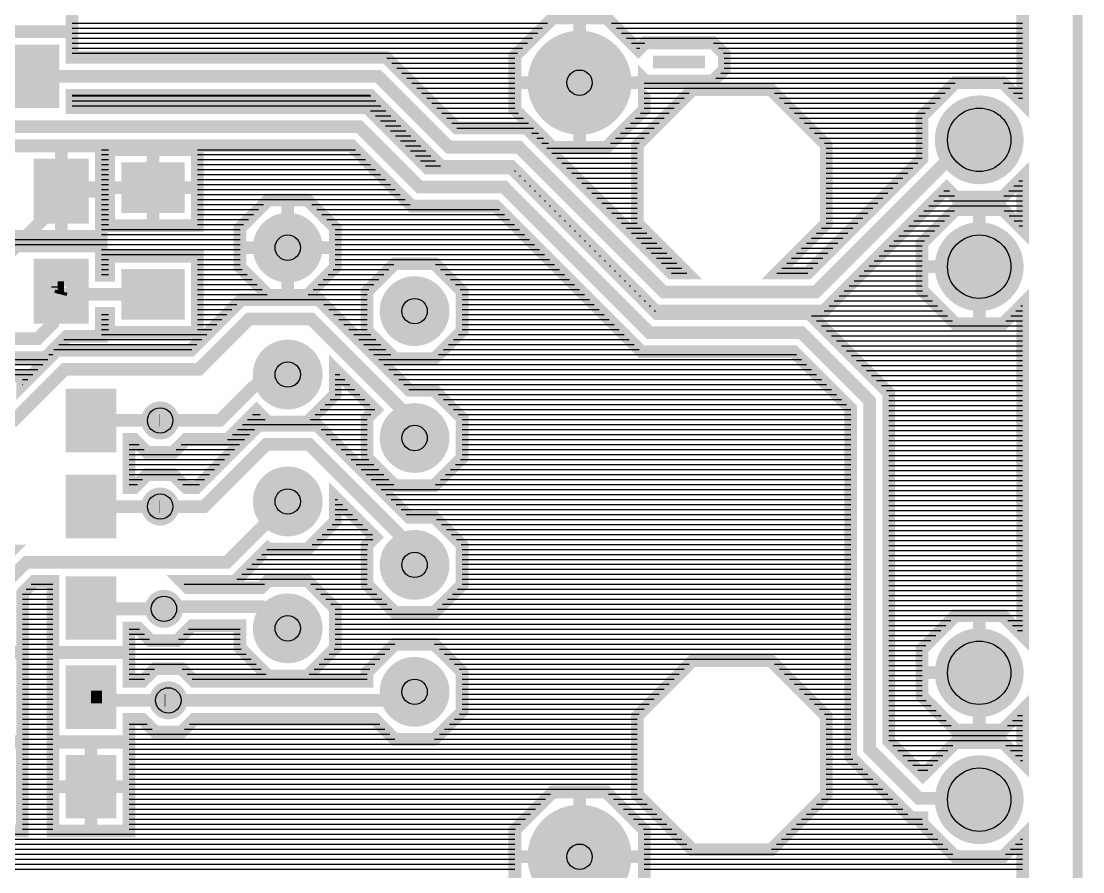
# Model space of a CAD drawing. Header units: inches. Extents: x -1.97 to 1.97, y -1.92 to 2.03.
# Drawn here: x 1.137 to 1.973, y -0.985 to -0.315 of the extents above; entities that cross this region are included whole.
import ezdxf

# ---------------------------------------------------------------- set-up
doc = ezdxf.new("R2010")
doc.units = ezdxf.units.IN
doc.layers.get('0').update_dxf_attribs({"linetype": 'CONTINUOUS'})

# ---------------------------------------------------------------- blocks, each defined once
blk = doc.blocks.new('EPAD')
at = {"const_width": 0.5}
blk.add_lwpolyline([(-0.25, 0, 1), (0.25, 0, 1)], format="xyb", close=True, dxfattribs=at)
blk = doc.blocks.new('RPAD')
blk.add_trace([(-0.5, -0.5), (-0.5, 0.5), (0.5, -0.5), (0.5, 0.5)])

msp = doc.modelspace()

# ---------------------------------------------------------------- linework, layer by layer
for points, const_width in [([(-1.86934, -1.911927), (-1.967765, -1.813502), (-1.967765, 1.926656), (-1.86934, 2.025081), (1.870817, 2.025081), (1.969243, 1.926656), (1.969243, -1.813502), (1.870817, -1.911927), (-1.86934, -1.911927)], 0.008), ([(1.925872, -0.242485), (1.925872, -0.378677), (1.910277, -0.363081), (1.872998, -0.363081), (1.846638, -0.389442), (1.846638, -0.423049), (1.756618, -0.513069), (1.732008, -0.513069), (1.771137, -0.47394), (1.771137, -0.412222), (1.727496, -0.368581), (1.665779, -0.368581), (1.622138, -0.412222), (1.622138, -0.47394), (1.661267, -0.513069), (1.649207, -0.513069), (1.535033, -0.398896), (1.479915, -0.398896), (1.424006, -0.342987), (1.176637, -0.342987), (1.176637, -0.322987), (1.13285, -0.322987), (1.13285, -0.322986), (1.176637, -0.322986), (1.176637, -0.252987)], 0.01), ([(1.146637, -0.287986), (1.101352, -0.333272), (1.101352, -0.386325), (1.11278, -0.397754), (1.403066, -0.397754), (1.450704, -0.445391), (1.51699, -0.445391), (1.631637, -0.560039), (1.751637, -0.560039), (1.805352, -0.613753), (1.805352, -0.888295), (1.844209, -0.927152), (1.890709, -0.927152), (1.891637, -0.928081)], 0.01), ([(1.622888, -0.337208), (1.628424, -0.331672), (1.68185, -0.331672), (1.690637, -0.340458), (1.690637, -0.352884), (1.68185, -0.361671), (1.628424, -0.361671), (1.627637, -0.360883), (1.627637, -0.384206), (1.597762, -0.414081), (1.555513, -0.414081), (1.525638, -0.384206), (1.525638, -0.341956), (1.555513, -0.312081), (1.597762, -0.312081), (1.622888, -0.337208)], 0.01), ([(1.576637, -0.312081), (1.576637, -0.363081)], 0.01), ([(1.634637, -0.346671), (1.675637, -0.346671)], 0.01), ([(1.146637, -0.357986), (1.417793, -0.357986), (1.473702, -0.413895), (1.52882, -0.413895), (1.642994, -0.528069), (1.762831, -0.528069), (1.882819, -0.408081), (1.891637, -0.408081)], 0.01), ([(1.525638, -0.363081), (1.576637, -0.363081)], 0.01), ([(1.576637, -0.414081), (1.576637, -0.363081)], 0.01), ([(1.627637, -0.363081), (1.576637, -0.363081)], 0.01), ([(1.467489, -0.428895), (1.522607, -0.428895), (1.636781, -0.543068), (1.769044, -0.543068), (1.866015, -0.446098), (1.872998, -0.453081), (1.910277, -0.453081), (1.925872, -0.437485), (1.925872, -0.478677), (1.910277, -0.463081), (1.872998, -0.463081), (1.846638, -0.489442), (1.846638, -0.52672), (1.872998, -0.553081), (1.910277, -0.553081), (1.925872, -0.537485), (1.925872, -0.798677), (1.910277, -0.783081), (1.872998, -0.783081), (1.846638, -0.809442), (1.846638, -0.84672), (1.872998, -0.873081), (1.910277, -0.873081), (1.925872, -0.857485), (1.925872, -0.898677), (1.910277, -0.883081), (1.872998, -0.883081), (1.847174, -0.908906), (1.820351, -0.882082), (1.820351, -0.60754), (1.75785, -0.545039), (1.63785, -0.545039), (1.523203, -0.430392), (1.456917, -0.430392), (1.409279, -0.382754), (1.176637, -0.382754), (1.176637, -0.372986), (1.41158, -0.372986), (1.467489, -0.428895)], 0.01), ([(1.077449, -0.484209), (1.19981, -0.484209), (1.19981, -0.413028), (1.110095, -0.413028)], 0.01), ([(1.10982, -0.412753), (1.396853, -0.412753), (1.444491, -0.460391), (1.510777, -0.460391), (1.625424, -0.575039), (1.745424, -0.575039), (1.790352, -0.619966), (1.790352, -0.894508), (1.837996, -0.942152), (1.846638, -0.942152), (1.846638, -0.94672), (1.872998, -0.973081), (1.910277, -0.973081), (1.925872, -0.957485), (1.925872, -1.681814)], 0.01), ([(1.168157, -0.413028), (1.168157, -0.448619)], 0.01), ([(1.205433, -0.415841), (1.205433, -0.475841), (1.275432, -0.475841), (1.275432, -0.415841), (1.205433, -0.415841)], 0.01), ([(1.240433, -0.415841), (1.240433, -0.445841)], 0.01), ([(1.240433, -0.445841), (1.170935, -0.445841), (1.168157, -0.448619)], 0.01), ([(1.205433, -0.445841), (1.240433, -0.445841)], 0.01), ([(1.240433, -0.475841), (1.240433, -0.445841)], 0.01), ([(1.275432, -0.445841), (1.240433, -0.445841)], 0.01), ([(1.109102, -0.515581), (1.164064, -0.460619), (1.164064, -0.449245), (1.168157, -0.448619)], 0.01), ([(1.168157, -0.484209), (1.168157, -0.448619)], 0.01), ([(1.19981, -0.448619), (1.168157, -0.448619)], 0.01), ([(1.384137, -0.508614), (1.384137, -0.477548), (1.36217, -0.455581), (1.331105, -0.455581), (1.309138, -0.477548), (1.309138, -0.508614), (1.331105, -0.530581), (1.36217, -0.530581), (1.384137, -0.508614)], 0.01), ([(1.346637, -0.455581), (1.346637, -0.493081)], 0.01), ([(1.891637, -0.463081), (1.891637, -0.508081)], 0.01), ([(0.935087, -0.579743), (1.155869, -0.579743), (1.172663, -0.562949), (1.19981, -0.562949), (1.19981, -0.544841), (1.205433, -0.544841), (1.205433, -0.559841), (1.275432, -0.559841), (1.275432, -0.499841), (1.205433, -0.499841), (1.205433, -0.514841), (1.19981, -0.514841), (1.19981, -0.491769), (1.077449, -0.491769)], 0.01), ([(1.309138, -0.493081), (1.346637, -0.493081)], 0.01), ([(1.346637, -0.530581), (1.346637, -0.493081)], 0.01), ([(1.384137, -0.493081), (1.346637, -0.493081)], 0.01), ([(1.484137, -0.558614), (1.484137, -0.527548), (1.46217, -0.505581), (1.431105, -0.505581), (1.409138, -0.527548), (1.409138, -0.558614), (1.431105, -0.580581), (1.46217, -0.580581), (1.484137, -0.558614)], 0.01), ([(1.846638, -0.508081), (1.891637, -0.508081)], 0.01), ([(1.891637, -0.553081), (1.891637, -0.508081)], 0.01), ([(1.165433, -0.524581), (1.165343, -0.524581), (1.163876, -0.523114), (1.165433, -0.523462), (1.170433, -0.524581)], 0.01), ([(1.165433, -0.524581), (1.165433, -0.523462)], 0.01), ([(0.903434, -0.564743), (1.149656, -0.564743), (1.161433, -0.552966), (1.167505, -0.529858), (1.167505, -0.529841)], 0.01), ([(1.170433, -0.529841), (1.167505, -0.529841), (1.161369, -0.529841), (1.159465, -0.527937), (1.168157, -0.527359)], 0.01), ([(1.170433, -0.524581), (1.165433, -0.524581)], 0.01), ([(1.167505, -0.529841), (1.168157, -0.527359)], 0.01), ([(1.240433, -0.529841), (1.170433, -0.529841), (1.170433, -0.524581)], 0.01), ([(1.077638, -0.594262), (1.137637, -0.594262), (1.137637, -0.601127), (1.164882, -0.573881), (1.2705, -0.573881), (1.3102, -0.534181), (1.371315, -0.534181), (1.375709, -0.538574)], 0.01), ([(1.375709, -0.538574), (1.442716, -0.605581), (1.46217, -0.605581), (1.484137, -0.627548), (1.484137, -0.658614), (1.46217, -0.680581), (1.431105, -0.680581), (1.409138, -0.658614), (1.409138, -0.627548), (1.415698, -0.620989), (1.384137, -0.589428), (1.384137, -0.608614), (1.36217, -0.630581), (1.331105, -0.630581), (1.321983, -0.621459), (1.29918, -0.644261), (1.266474, -0.644261), (1.256474, -0.654261), (1.235763, -0.654261), (1.225763, -0.644261), (1.221637, -0.644261), (1.221637, -0.682081), (1.225763, -0.682081), (1.235763, -0.672081), (1.256474, -0.672081), (1.266474, -0.682081), (1.274774, -0.682081), (1.32368, -0.633176), (1.369945, -0.633176), (1.44235, -0.705581), (1.46217, -0.705581), (1.484137, -0.727548), (1.484137, -0.758614), (1.46217, -0.780581), (1.431105, -0.780581), (1.409138, -0.758614), (1.409138, -0.727548), (1.415515, -0.721171), (1.384137, -0.689793), (1.384137, -0.708614), (1.36217, -0.730581), (1.331105, -0.730581), (1.330728, -0.730204), (1.30485, -0.756081), (1.262861, -0.756081), (1.267861, -0.761081), (1.325605, -0.761081), (1.331105, -0.755581), (1.36217, -0.755581), (1.384137, -0.777548), (1.384137, -0.808614), (1.36217, -0.830581), (1.331105, -0.830581), (1.309138, -0.808614), (1.309138, -0.791081), (1.271095, -0.791081), (1.259478, -0.802698), (1.238768, -0.802698), (1.228768, -0.792698), (1.221637, -0.792698), (1.221637, -0.812081), (1.161638, -0.812081), (1.161638, -0.756081), (1.14685, -0.756081), (1.138683, -0.764248), (1.137637, -0.76549), (1.137637, -0.812081), (1.122637, -0.812081)], 0.01), ([(1.107637, -0.629261), (1.130715, -0.629261), (1.171095, -0.588881), (1.276713, -0.588881), (1.316413, -0.549181), (1.365102, -0.549181), (1.446637, -0.630716), (1.446637, -0.643081)], 0.01), ([(1.246119, -0.629261), (1.292967, -0.629261), (1.319137, -0.603091), (1.346637, -0.585081), (1.346637, -0.593081)], 0.01), ([(1.191637, -0.629261), (1.245637, -0.629261)], 0.01), ([(1.245637, -0.629261), (1.246119, -0.629261)], 0.01), ([(1.246119, -0.697081), (1.280987, -0.697081), (1.329893, -0.648176), (1.363732, -0.648176), (1.44872, -0.733163), (1.44872, -0.747456), (1.446637, -0.743081)], 0.01), ([(1.346637, -0.693081), (1.298637, -0.741081), (1.140637, -0.741081), (1.127637, -0.754081), (1.107637, -0.777081)], 0.01), ([(1.191637, -0.697081), (1.245637, -0.697081)], 0.01), ([(1.245637, -0.697081), (1.246119, -0.697081)], 0.01), ([(1.118424, -0.742081), (1.128425, -0.732081), (1.077638, -0.732081)], 0.01), ([(1.252637, -0.776081), (1.25102, -0.777698), (1.249123, -0.777698), (1.248637, -0.777698), (1.211637, -0.777698), (1.191637, -0.777081)], 0.01), ([(1.211637, -0.777698), (1.192254, -0.777698), (1.191637, -0.777081)], 0.01), ([(1.252637, -0.776081), (1.326179, -0.776081), (1.345789, -0.795691), (1.346637, -0.793081)], 0.01), ([(1.891637, -0.783081), (1.891637, -0.828081)], 0.01), ([(1.484137, -0.827548), (1.484137, -0.858614), (1.46217, -0.880581), (1.431105, -0.880581), (1.415238, -0.864714), (1.273017, -0.864714), (1.262897, -0.874834), (1.242187, -0.874834), (1.232187, -0.864834), (1.221637, -0.864834), (1.221637, -0.882269), (1.161638, -0.882269), (1.161638, -0.812269), (1.221637, -0.812269), (1.221637, -0.834715), (1.232307, -0.834715), (1.242187, -0.824835), (1.262897, -0.824835), (1.272777, -0.834715), (1.409138, -0.834715), (1.409138, -0.827548), (1.431105, -0.805581), (1.46217, -0.805581), (1.484137, -0.827548)], 0.01), ([(1.122637, -0.812269), (1.137637, -0.812269), (1.137637, -0.882269), (1.122637, -0.882269)], 0.01), ([(1.771137, -0.92394), (1.771137, -0.862222), (1.727496, -0.818581), (1.665779, -0.818581), (1.622138, -0.862222), (1.622138, -0.92394), (1.665779, -0.967581), (1.727496, -0.967581), (1.771137, -0.92394)], 0.01), ([(1.846638, -0.828081), (1.891637, -0.828081)], 0.01), ([(1.891637, -0.873081), (1.891637, -0.828081)], 0.01), ([(1.200339, -0.847269), (1.196337, -0.843267), (1.191637, -0.847269)], 0.01), ([(1.196637, -0.847269), (1.191637, -0.847269)], 0.01), ([(1.249637, -0.849715), (1.211637, -0.849715), (1.191637, -0.847269)], 0.01), ([(1.252542, -0.849835), (1.195243, -0.849835), (1.194174, -0.850903), (1.191637, -0.847269)], 0.01), ([(1.200339, -0.847269), (1.196637, -0.847269)], 0.01), ([(1.249637, -0.849715), (1.250113, -0.849715)], 0.01), ([(1.446637, -0.843081), (1.440004, -0.849715), (1.250113, -0.849715)], 0.01), ([(1.122637, -0.882833), (1.13756, -0.882833), (1.13756, -0.952832), (1.077561, -0.952832)], 0.01), ([(1.22156, -0.882833), (1.161561, -0.882833), (1.161561, -0.952832), (1.22156, -0.952832), (1.22156, -0.882833)], 0.01), ([(1.19156, -0.882833), (1.19156, -0.917832)], 0.01), ([(1.161561, -0.917832), (1.19156, -0.917832)], 0.01), ([(1.22156, -0.917832), (1.19156, -0.917832)], 0.01), ([(1.19156, -0.952832), (1.19156, -0.917832)], 0.01), ([(1.627637, -0.994206), (1.627637, -0.951956), (1.597762, -0.922081), (1.555513, -0.922081), (1.525638, -0.951956), (1.525638, -0.994206), (1.555513, -1.024081), (1.597762, -1.024081), (1.627637, -0.994206)], 0.01), ([(1.576637, -0.922081), (1.576637, -0.973081)], 0.01), ([(1.525638, -0.973081), (1.576637, -0.973081)], 0.01), ([(1.576637, -1.024081), (1.576637, -0.973081)], 0.01), ([(1.627637, -0.973081), (1.576637, -0.973081)], 0.01)]:
    msp.add_lwpolyline(points, dxfattribs=dict(const_width=const_width))
for points in [[(1.176637, -0.316219), (1.551376, -0.316219)], [(1.601899, -0.316219), (1.925872, -0.316219)], [(1.176637, -0.320156), (1.547439, -0.320156)], [(1.176637, -0.324093), (1.543502, -0.324093)], [(1.605836, -0.320156), (1.925872, -0.320156)], [(1.609773, -0.324093), (1.925872, -0.324093)], [(1.176637, -0.32803), (1.539565, -0.32803)], [(1.176637, -0.331967), (1.535628, -0.331967)], [(1.61371, -0.32803), (1.925872, -0.32803)], [(1.617647, -0.331967), (1.62813, -0.331967)], [(1.682145, -0.331967), (1.925872, -0.331967)], [(1.176637, -0.335904), (1.531691, -0.335904)], [(1.176637, -0.339841), (1.527754, -0.339841)], [(1.621584, -0.335904), (1.624193, -0.335904)], [(1.686082, -0.335904), (1.925872, -0.335904)], [(1.690019, -0.339841), (1.925872, -0.339841)], [(1.424797, -0.343778), (1.525638, -0.343778)], [(1.428734, -0.347715), (1.525638, -0.347715)], [(1.690637, -0.343778), (1.925872, -0.343778)], [(1.690637, -0.347715), (1.925872, -0.347715)], [(1.432671, -0.351652), (1.525638, -0.351652)], [(1.436608, -0.355589), (1.525638, -0.355589)], [(1.440545, -0.359526), (1.525638, -0.359526)], [(1.683996, -0.359526), (1.925872, -0.359526)], [(1.687933, -0.355589), (1.925872, -0.355589)], [(1.690637, -0.351652), (1.925872, -0.351652)], [(1.444482, -0.363463), (1.525638, -0.363463)], [(1.448419, -0.3674), (1.525638, -0.3674)], [(1.627637, -0.363463), (1.872617, -0.363463)], [(1.627637, -0.3674), (1.86868, -0.3674)], [(1.910658, -0.363463), (1.925872, -0.363463)], [(1.914595, -0.3674), (1.925872, -0.3674)], [(1.176637, -0.372986), (1.41158, -0.372986)], [(1.176637, -0.373472), (1.412067, -0.373472)], [(1.452356, -0.371337), (1.525638, -0.371337)], [(1.456293, -0.375274), (1.525638, -0.375274)], [(1.627637, -0.371337), (1.663024, -0.371337)], [(1.627637, -0.375274), (1.659087, -0.375274)], [(1.730251, -0.371337), (1.864743, -0.371337)], [(1.734188, -0.375274), (1.860806, -0.375274)], [(1.918532, -0.371337), (1.925872, -0.371337)], [(1.922469, -0.375274), (1.925872, -0.375274)], [(1.176637, -0.377409), (1.416004, -0.377409)], [(1.176637, -0.381346), (1.419941, -0.381346)], [(1.46023, -0.379211), (1.525638, -0.379211)], [(1.464167, -0.383148), (1.525638, -0.383148)], [(1.627637, -0.379211), (1.65515, -0.379211)], [(1.627637, -0.383148), (1.651213, -0.383148)], [(1.738125, -0.379211), (1.856869, -0.379211)], [(1.742062, -0.383148), (1.852932, -0.383148)], [(1.411809, -0.385283), (1.423878, -0.385283)], [(1.415746, -0.38922), (1.427815, -0.38922)], [(1.419683, -0.393157), (1.431752, -0.393157)], [(1.468104, -0.387085), (1.528517, -0.387085)], [(1.472041, -0.391022), (1.532454, -0.391022)], [(1.620821, -0.391022), (1.643339, -0.391022)], [(1.624758, -0.387085), (1.647276, -0.387085)], [(1.745999, -0.387085), (1.848995, -0.387085)], [(1.749936, -0.391022), (1.846638, -0.391022)], [(1.42362, -0.397094), (1.435689, -0.397094)], [(1.427557, -0.401031), (1.439626, -0.401031)], [(1.475978, -0.394959), (1.536391, -0.394959)], [(1.479915, -0.398896), (1.540328, -0.398896)], [(1.612947, -0.398896), (1.635465, -0.398896)], [(1.616884, -0.394959), (1.639402, -0.394959)], [(1.753873, -0.394959), (1.846638, -0.394959)], [(1.75781, -0.398896), (1.846638, -0.398896)], [(1.431494, -0.404969), (1.443563, -0.404969)], [(1.435431, -0.408906), (1.4475, -0.408906)], [(1.53897, -0.402833), (1.544265, -0.402833)], [(1.542907, -0.40677), (1.548202, -0.40677)], [(1.605073, -0.40677), (1.627591, -0.40677)], [(1.60901, -0.402833), (1.631528, -0.402833)], [(1.761747, -0.402833), (1.846638, -0.402833)], [(1.765684, -0.40677), (1.846638, -0.40677)], [(1.19981, -0.415864), (1.205433, -0.415864)], [(1.275432, -0.415864), (1.399964, -0.415864)], [(1.439368, -0.412843), (1.451437, -0.412843)], [(1.443305, -0.41678), (1.455374, -0.41678)], [(1.546844, -0.410707), (1.552139, -0.410707)], [(1.550781, -0.414644), (1.622138, -0.414644)], [(1.601136, -0.410707), (1.623654, -0.410707)], [(1.769621, -0.410707), (1.846638, -0.410707)], [(1.771137, -0.414644), (1.846638, -0.414644)], [(1.19981, -0.419801), (1.205433, -0.419801)], [(1.19981, -0.423738), (1.205433, -0.423738)], [(1.275432, -0.419801), (1.403901, -0.419801)], [(1.275432, -0.423738), (1.407838, -0.423738)], [(1.447242, -0.420717), (1.459311, -0.420717)], [(1.451179, -0.424654), (1.463248, -0.424654)], [(1.554719, -0.418581), (1.622138, -0.418581)], [(1.558656, -0.422518), (1.622138, -0.422518)], [(1.562593, -0.426455), (1.622138, -0.426455)], [(1.771137, -0.418581), (1.846638, -0.418581)], [(1.771137, -0.422518), (1.846638, -0.422518)], [(1.771137, -0.426455), (1.843232, -0.426455)], [(1.19981, -0.427675), (1.205433, -0.427675)], [(1.19981, -0.431612), (1.205433, -0.431612)], [(1.275432, -0.427675), (1.411775, -0.427675)], [(1.275432, -0.431612), (1.415712, -0.431612)], [(1.455116, -0.428591), (1.467185, -0.428591)], [(1.525339, -0.432528), (1.52624, -0.432528)], [(1.56653, -0.430392), (1.622138, -0.430392)], [(1.570467, -0.434329), (1.622138, -0.434329)], [(1.771137, -0.430392), (1.839295, -0.430392)], [(1.771137, -0.434329), (1.835358, -0.434329)], [(1.19981, -0.435549), (1.205433, -0.435549)], [(1.19981, -0.439486), (1.205433, -0.439486)], [(1.275432, -0.435549), (1.419649, -0.435549)], [(1.275432, -0.439486), (1.423586, -0.439486)], [(1.529276, -0.436465), (1.530177, -0.436465)], [(1.533213, -0.440402), (1.534114, -0.440402)], [(1.574404, -0.438266), (1.622138, -0.438266)], [(1.578341, -0.442203), (1.622138, -0.442203)], [(1.771137, -0.438266), (1.831421, -0.438266)], [(1.771137, -0.442203), (1.827484, -0.442203)], [(1.922956, -0.440402), (1.925872, -0.440402)], [(1.19981, -0.443423), (1.205433, -0.443423)], [(1.19981, -0.44736), (1.205433, -0.44736)], [(1.19981, -0.451297), (1.205433, -0.451297)], [(1.275432, -0.443423), (1.427523, -0.443423)], [(1.275432, -0.44736), (1.43146, -0.44736)], [(1.275432, -0.451297), (1.435397, -0.451297)], [(1.53715, -0.444339), (1.538051, -0.444339)], [(1.541087, -0.448276), (1.541988, -0.448276)], [(1.582278, -0.44614), (1.622138, -0.44614)], [(1.586215, -0.450077), (1.622138, -0.450077)], [(1.771137, -0.44614), (1.823547, -0.44614)], [(1.771137, -0.450077), (1.81961, -0.450077)], [(1.863837, -0.448276), (1.868193, -0.448276)], [(1.915082, -0.448276), (1.925872, -0.448276)], [(1.919019, -0.444339), (1.925872, -0.444339)], [(1.19981, -0.455234), (1.205433, -0.455234)], [(1.19981, -0.459171), (1.205433, -0.459171)], [(1.275432, -0.455234), (1.439334, -0.455234)], [(1.275432, -0.459171), (1.327515, -0.459171)], [(1.365759, -0.459171), (1.443271, -0.459171)], [(1.545024, -0.452213), (1.545925, -0.452213)], [(1.548961, -0.45615), (1.549862, -0.45615)], [(1.552898, -0.460087), (1.553799, -0.460087)], [(1.590152, -0.454014), (1.622138, -0.454014)], [(1.594089, -0.457951), (1.622138, -0.457951)], [(1.771137, -0.454014), (1.815673, -0.454014)], [(1.771137, -0.457951), (1.811736, -0.457951)], [(1.852026, -0.460087), (1.925872, -0.460087)], [(1.855963, -0.45615), (1.925872, -0.45615)], [(1.8599, -0.452213), (1.87213, -0.452213)], [(1.911145, -0.452213), (1.925872, -0.452213)], [(1.19981, -0.463108), (1.205433, -0.463108)], [(1.19981, -0.467045), (1.205433, -0.467045)], [(1.275432, -0.463108), (1.323578, -0.463108)], [(1.275432, -0.467045), (1.319641, -0.467045)], [(1.369696, -0.463108), (1.513494, -0.463108)], [(1.373633, -0.467045), (1.517431, -0.467045)], [(1.556835, -0.464024), (1.557736, -0.464024)], [(1.560772, -0.467961), (1.561673, -0.467961)], [(1.598026, -0.461888), (1.622138, -0.461888)], [(1.601963, -0.465825), (1.622138, -0.465825)], [(1.771137, -0.461888), (1.807799, -0.461888)], [(1.771137, -0.465825), (1.803862, -0.465825)], [(1.844152, -0.467961), (1.868119, -0.467961)], [(1.848089, -0.464024), (1.872056, -0.464024)], [(1.911219, -0.464024), (1.925872, -0.464024)], [(1.915156, -0.467961), (1.925872, -0.467961)], [(1.19981, -0.470982), (1.205433, -0.470982)], [(1.19981, -0.474919), (1.205433, -0.474919)], [(1.275432, -0.470982), (1.315704, -0.470982)], [(1.275432, -0.474919), (1.311767, -0.474919)], [(1.37757, -0.470982), (1.521368, -0.470982)], [(1.381507, -0.474919), (1.525305, -0.474919)], [(1.564709, -0.471898), (1.56561, -0.471898)], [(1.568646, -0.475835), (1.569547, -0.475835)], [(1.6059, -0.469762), (1.622138, -0.469762)], [(1.609837, -0.473699), (1.622138, -0.473699)], [(1.771137, -0.469762), (1.799925, -0.469762)], [(1.771137, -0.473699), (1.795988, -0.473699)], [(1.836278, -0.475835), (1.860245, -0.475835)], [(1.840215, -0.471898), (1.864182, -0.471898)], [(1.919093, -0.471898), (1.925872, -0.471898)], [(1.92303, -0.475835), (1.925872, -0.475835)], [(1.19981, -0.478856), (1.309138, -0.478856)], [(1.19981, -0.482793), (1.309138, -0.482793)], [(1.384137, -0.478856), (1.529242, -0.478856)], [(1.384137, -0.482793), (1.533179, -0.482793)], [(1.572583, -0.479772), (1.573484, -0.479772)], [(1.57652, -0.483709), (1.577421, -0.483709)], [(1.613774, -0.477636), (1.625834, -0.477636)], [(1.617711, -0.481573), (1.629771, -0.481573)], [(1.763504, -0.481573), (1.788114, -0.481573)], [(1.767441, -0.477636), (1.792051, -0.477636)], [(1.828404, -0.483709), (1.852371, -0.483709)], [(1.832341, -0.479772), (1.856308, -0.479772)], [(1.006614, -0.48673), (1.309138, -0.48673)], [(1.006614, -0.490667), (1.309138, -0.490667)], [(1.384137, -0.48673), (1.537116, -0.48673)], [(1.384137, -0.490667), (1.541053, -0.490667)], [(1.580457, -0.487646), (1.581358, -0.487646)], [(1.584394, -0.491583), (1.585295, -0.491583)], [(1.621648, -0.48551), (1.633708, -0.48551)], [(1.625585, -0.489447), (1.637645, -0.489447)], [(1.629522, -0.493384), (1.641582, -0.493384)], [(1.751693, -0.493384), (1.776303, -0.493384)], [(1.75563, -0.489447), (1.78024, -0.489447)], [(1.759567, -0.48551), (1.784177, -0.48551)], [(1.82053, -0.491583), (1.846638, -0.491583)], [(1.824467, -0.487646), (1.848434, -0.487646)], [(1.19981, -0.494604), (1.309138, -0.494604)], [(1.19981, -0.498541), (1.309138, -0.498541)], [(1.384137, -0.494604), (1.54499, -0.494604)], [(1.384137, -0.498541), (1.548927, -0.498541)], [(1.588331, -0.49552), (1.589232, -0.49552)], [(1.592268, -0.499457), (1.593169, -0.499457)], [(1.633459, -0.497321), (1.645519, -0.497321)], [(1.637396, -0.501258), (1.649456, -0.501258)], [(1.743819, -0.501258), (1.768429, -0.501258)], [(1.747756, -0.497321), (1.772366, -0.497321)], [(1.812656, -0.499457), (1.846638, -0.499457)], [(1.816593, -0.49552), (1.846638, -0.49552)], [(1.19981, -0.502478), (1.205433, -0.502478)], [(1.19981, -0.506415), (1.205433, -0.506415)], [(1.275432, -0.502478), (1.309138, -0.502478)], [(1.275432, -0.506415), (1.309138, -0.506415)], [(1.384137, -0.502478), (1.552864, -0.502478)], [(1.384137, -0.506415), (1.430271, -0.506415)], [(1.463004, -0.506415), (1.556801, -0.506415)], [(1.596205, -0.503394), (1.597106, -0.503394)], [(1.600142, -0.507331), (1.601043, -0.507331)], [(1.641333, -0.505195), (1.653393, -0.505195)], [(1.64527, -0.509132), (1.65733, -0.509132)], [(1.735945, -0.509132), (1.760555, -0.509132)], [(1.739882, -0.505195), (1.764492, -0.505195)], [(1.804781, -0.507331), (1.846638, -0.507331)], [(1.808719, -0.503394), (1.846638, -0.503394)], [(1.19981, -0.510352), (1.205433, -0.510352)], [(1.19981, -0.514289), (1.205433, -0.514289)], [(1.275432, -0.510352), (1.310876, -0.510352)], [(1.275432, -0.514289), (1.314813, -0.514289)], [(1.275432, -0.518226), (1.31875, -0.518226)], [(1.374525, -0.518226), (1.41846, -0.518226)], [(1.378462, -0.514289), (1.422397, -0.514289)], [(1.382399, -0.510352), (1.426334, -0.510352)], [(1.466941, -0.510352), (1.560738, -0.510352)], [(1.470878, -0.514289), (1.564675, -0.514289)], [(1.474815, -0.518226), (1.568612, -0.518226)], [(1.604079, -0.511268), (1.60498, -0.511268)], [(1.608016, -0.515205), (1.608917, -0.515205)], [(1.649207, -0.513069), (1.661267, -0.513069)], [(1.732008, -0.513069), (1.756618, -0.513069)], [(1.796907, -0.515205), (1.846638, -0.515205)], [(1.800844, -0.511268), (1.846638, -0.511268)], [(1.275432, -0.522163), (1.322687, -0.522163)], [(1.275432, -0.5261), (1.326624, -0.5261)], [(1.366651, -0.5261), (1.410586, -0.5261)], [(1.370588, -0.522163), (1.414523, -0.522163)], [(1.478752, -0.522163), (1.572549, -0.522163)], [(1.482689, -0.5261), (1.576486, -0.5261)], [(1.611953, -0.519142), (1.612854, -0.519142)], [(1.61589, -0.523079), (1.616791, -0.523079)], [(1.619827, -0.527016), (1.620728, -0.527016)], [(1.785096, -0.527016), (1.846933, -0.527016)], [(1.789033, -0.523079), (1.846638, -0.523079)], [(1.79297, -0.519142), (1.846638, -0.519142)], [(1.275432, -0.530037), (1.330561, -0.530037)], [(1.275432, -0.533974), (1.409138, -0.533974)], [(1.362714, -0.530037), (1.409138, -0.530037)], [(1.484137, -0.530037), (1.580423, -0.530037)], [(1.484137, -0.533974), (1.58436, -0.533974)], [(1.623764, -0.530953), (1.624665, -0.530953)], [(1.627701, -0.53489), (1.628602, -0.53489)], [(1.777222, -0.53489), (1.854807, -0.53489)], [(1.781159, -0.530953), (1.85087, -0.530953)], [(1.275432, -0.537911), (1.30647, -0.537911)], [(1.275432, -0.541848), (1.302533, -0.541848)], [(1.375045, -0.537911), (1.409138, -0.537911)], [(1.378982, -0.541848), (1.409138, -0.541848)], [(1.484137, -0.537911), (1.588297, -0.537911)], [(1.484137, -0.541848), (1.592234, -0.541848)], [(1.631638, -0.538827), (1.632539, -0.538827)], [(1.635575, -0.542764), (1.636476, -0.542764)], [(1.769348, -0.542764), (1.862681, -0.542764)], [(1.773285, -0.538827), (1.858744, -0.538827)], [(1.920594, -0.542764), (1.925872, -0.542764)], [(1.924531, -0.538827), (1.925872, -0.538827)], [(1.19981, -0.545785), (1.205433, -0.545785)], [(1.19981, -0.549722), (1.205433, -0.549722)], [(1.275432, -0.545785), (1.298596, -0.545785)], [(1.275432, -0.549722), (1.294659, -0.549722)], [(1.382919, -0.545785), (1.409138, -0.545785)], [(1.386856, -0.549722), (1.409138, -0.549722)], [(1.484137, -0.545785), (1.596171, -0.545785)], [(1.484137, -0.549722), (1.600108, -0.549722)], [(1.759512, -0.546701), (1.866618, -0.546701)], [(1.763449, -0.550638), (1.870555, -0.550638)], [(1.91272, -0.550638), (1.925872, -0.550638)], [(1.916657, -0.546701), (1.925872, -0.546701)], [(1.19981, -0.553659), (1.205433, -0.553659)], [(1.19981, -0.557596), (1.205433, -0.557596)], [(1.275432, -0.553659), (1.290722, -0.553659)], [(1.275432, -0.557596), (1.286785, -0.557596)], [(1.390793, -0.553659), (1.409138, -0.553659)], [(1.39473, -0.557596), (1.409138, -0.557596)], [(1.484137, -0.553659), (1.604045, -0.553659)], [(1.484137, -0.557596), (1.607982, -0.557596)], [(1.767386, -0.554575), (1.925872, -0.554575)], [(1.771323, -0.558512), (1.925872, -0.558512)], [(1.170142, -0.56547), (1.278911, -0.56547)], [(1.19981, -0.561533), (1.282848, -0.561533)], [(1.398667, -0.561533), (1.412057, -0.561533)], [(1.402604, -0.56547), (1.415994, -0.56547)], [(1.477281, -0.56547), (1.615856, -0.56547)], [(1.481218, -0.561533), (1.611919, -0.561533)], [(1.77526, -0.562449), (1.925872, -0.562449)], [(1.779197, -0.566386), (1.925872, -0.566386)], [(1.162268, -0.573344), (1.271037, -0.573344)], [(1.166205, -0.569407), (1.274974, -0.569407)], [(1.406541, -0.569407), (1.419931, -0.569407)], [(1.410478, -0.573344), (1.423868, -0.573344)], [(1.469407, -0.573344), (1.62373, -0.573344)], [(1.473344, -0.569407), (1.619793, -0.569407)], [(1.783134, -0.570323), (1.925872, -0.570323)], [(1.787071, -0.57426), (1.925872, -0.57426)], [(0.963452, -0.581218), (1.157546, -0.581218)], [(0.967389, -0.585155), (1.153609, -0.585155)], [(1.158331, -0.577281), (1.161483, -0.577281)], [(1.414415, -0.577281), (1.427805, -0.577281)], [(1.418352, -0.581218), (1.751604, -0.581218)], [(1.422289, -0.585155), (1.755541, -0.585155)], [(1.46547, -0.577281), (1.747667, -0.577281)], [(1.791008, -0.578197), (1.925872, -0.578197)], [(1.794945, -0.582134), (1.925872, -0.582134)], [(0.970137, -0.589092), (1.149672, -0.589092)], [(0.970137, -0.593029), (1.145735, -0.593029)], [(1.384137, -0.593029), (1.387738, -0.593029)], [(1.426226, -0.589092), (1.759478, -0.589092)], [(1.430163, -0.593029), (1.763415, -0.593029)], [(1.798882, -0.586071), (1.925872, -0.586071)], [(1.802819, -0.590008), (1.925872, -0.590008)], [(1.806756, -0.593945), (1.925872, -0.593945)], [(1.137637, -0.596966), (1.141798, -0.596966)], [(1.137637, -0.600903), (1.137861, -0.600903)], [(1.384137, -0.596966), (1.391675, -0.596966)], [(1.384137, -0.600903), (1.395612, -0.600903)], [(1.4341, -0.596966), (1.767352, -0.596966)], [(1.438037, -0.600903), (1.771289, -0.600903)], [(1.810693, -0.597882), (1.925872, -0.597882)], [(1.81463, -0.601819), (1.925872, -0.601819)], [(1.383974, -0.608777), (1.403486, -0.608777)], [(1.384137, -0.60484), (1.399549, -0.60484)], [(1.441974, -0.60484), (1.775226, -0.60484)], [(1.465366, -0.608777), (1.779163, -0.608777)], [(1.818567, -0.605756), (1.925872, -0.605756)], [(1.820351, -0.609693), (1.925872, -0.609693)], [(1.3761, -0.616651), (1.41136, -0.616651)], [(1.380037, -0.612714), (1.407423, -0.612714)], [(1.469303, -0.612714), (1.7831, -0.612714)], [(1.47324, -0.616651), (1.787037, -0.616651)], [(1.820351, -0.61363), (1.925872, -0.61363)], [(1.820351, -0.617567), (1.925872, -0.617567)], [(1.318916, -0.624525), (1.325049, -0.624525)], [(1.368226, -0.624525), (1.412161, -0.624525)], [(1.372163, -0.620588), (1.415297, -0.620588)], [(1.477177, -0.620588), (1.790352, -0.620588)], [(1.481114, -0.624525), (1.790352, -0.624525)], [(1.820351, -0.621504), (1.925872, -0.621504)], [(1.820351, -0.625441), (1.925872, -0.625441)], [(1.311042, -0.632399), (1.409138, -0.632399)], [(1.314979, -0.628462), (1.328986, -0.628462)], [(1.364289, -0.628462), (1.409138, -0.628462)], [(1.484137, -0.628462), (1.790352, -0.628462)], [(1.484137, -0.632399), (1.790352, -0.632399)], [(1.820351, -0.629378), (1.925872, -0.629378)], [(1.820351, -0.633315), (1.925872, -0.633315)], [(1.303168, -0.640273), (1.316583, -0.640273)], [(1.307105, -0.636336), (1.32052, -0.636336)], [(1.373105, -0.636336), (1.409138, -0.636336)], [(1.377042, -0.640273), (1.409138, -0.640273)], [(1.484137, -0.636336), (1.790352, -0.636336)], [(1.484137, -0.640273), (1.790352, -0.640273)], [(1.820351, -0.637252), (1.925872, -0.637252)], [(1.820351, -0.641189), (1.925872, -0.641189)], [(1.221637, -0.648147), (1.22965, -0.648147)], [(1.221637, -0.652084), (1.233587, -0.652084)], [(1.25865, -0.652084), (1.304772, -0.652084)], [(1.262587, -0.648147), (1.308709, -0.648147)], [(1.299231, -0.64421), (1.312646, -0.64421)], [(1.380979, -0.64421), (1.409138, -0.64421)], [(1.384916, -0.648147), (1.409138, -0.648147)], [(1.388853, -0.652084), (1.409138, -0.652084)], [(1.484137, -0.64421), (1.790352, -0.64421)], [(1.484137, -0.648147), (1.790352, -0.648147)], [(1.484137, -0.652084), (1.790352, -0.652084)], [(1.820351, -0.645126), (1.925872, -0.645126)], [(1.820351, -0.649063), (1.925872, -0.649063)], [(1.221637, -0.656021), (1.300835, -0.656021)], [(1.221637, -0.659958), (1.296898, -0.659958)], [(1.39279, -0.656021), (1.409138, -0.656021)], [(1.396727, -0.659958), (1.410482, -0.659958)], [(1.482793, -0.659958), (1.790352, -0.659958)], [(1.484137, -0.656021), (1.790352, -0.656021)], [(1.820351, -0.653), (1.925872, -0.653)], [(1.820351, -0.656937), (1.925872, -0.656937)], [(1.820351, -0.660874), (1.925872, -0.660874)], [(1.221637, -0.663895), (1.292961, -0.663895)], [(1.221637, -0.667832), (1.289024, -0.667832)], [(1.400664, -0.663895), (1.414419, -0.663895)], [(1.404601, -0.667832), (1.418356, -0.667832)], [(1.474919, -0.667832), (1.790352, -0.667832)], [(1.478856, -0.663895), (1.790352, -0.663895)], [(1.820351, -0.664811), (1.925872, -0.664811)], [(1.820351, -0.668748), (1.925872, -0.668748)], [(1.221637, -0.671769), (1.285087, -0.671769)], [(1.221637, -0.675706), (1.232139, -0.675706)], [(1.260098, -0.675706), (1.28115, -0.675706)], [(1.408538, -0.671769), (1.422293, -0.671769)], [(1.412475, -0.675706), (1.42623, -0.675706)], [(1.467044, -0.675706), (1.790352, -0.675706)], [(1.470981, -0.671769), (1.790352, -0.671769)], [(1.820351, -0.672685), (1.925872, -0.672685)], [(1.820351, -0.676622), (1.925872, -0.676622)], [(1.221637, -0.679643), (1.228202, -0.679643)], [(1.264035, -0.679643), (1.277213, -0.679643)], [(1.416412, -0.679643), (1.430167, -0.679643)], [(1.420349, -0.68358), (1.790352, -0.68358)], [(1.463107, -0.679643), (1.790352, -0.679643)], [(1.820351, -0.680559), (1.925872, -0.680559)], [(1.820351, -0.684496), (1.925872, -0.684496)], [(1.384137, -0.691454), (1.385798, -0.691454)], [(1.424286, -0.687517), (1.790352, -0.687517)], [(1.428223, -0.691454), (1.790352, -0.691454)], [(1.820351, -0.688433), (1.925872, -0.688433)], [(1.820351, -0.69237), (1.925872, -0.69237)], [(1.384137, -0.695391), (1.389735, -0.695391)], [(1.384137, -0.699328), (1.393672, -0.699328)], [(1.43216, -0.695391), (1.790352, -0.695391)], [(1.436097, -0.699328), (1.790352, -0.699328)], [(1.820351, -0.696307), (1.925872, -0.696307)], [(1.820351, -0.700244), (1.925872, -0.700244)], [(1.384137, -0.703265), (1.397609, -0.703265)], [(1.384137, -0.707202), (1.401546, -0.707202)], [(1.440034, -0.703265), (1.790352, -0.703265)], [(1.463791, -0.707202), (1.790352, -0.707202)], [(1.820351, -0.704181), (1.925872, -0.704181)], [(1.820351, -0.708118), (1.925872, -0.708118)], [(1.373737, -0.719013), (1.413357, -0.719013)], [(1.377674, -0.715076), (1.40942, -0.715076)], [(1.381611, -0.711139), (1.405483, -0.711139)], [(1.467728, -0.711139), (1.790352, -0.711139)], [(1.471665, -0.715076), (1.790352, -0.715076)], [(1.475602, -0.719013), (1.790352, -0.719013)], [(1.820351, -0.712055), (1.925872, -0.712055)], [(1.820351, -0.715992), (1.925872, -0.715992)], [(1.365863, -0.726887), (1.409799, -0.726887)], [(1.3698, -0.72295), (1.413736, -0.72295)], [(1.479539, -0.72295), (1.790352, -0.72295)], [(1.483476, -0.726887), (1.790352, -0.726887)], [(1.820351, -0.719929), (1.925872, -0.719929)], [(1.820351, -0.723866), (1.925872, -0.723866)], [(1.820351, -0.727803), (1.925872, -0.727803)], [(1.32617, -0.734761), (1.409138, -0.734761)], [(1.330107, -0.730824), (1.409138, -0.730824)], [(1.484137, -0.730824), (1.790352, -0.730824)], [(1.484137, -0.734761), (1.790352, -0.734761)], [(1.820351, -0.73174), (1.925872, -0.73174)], [(1.820351, -0.735677), (1.925872, -0.735677)], [(1.318296, -0.742635), (1.409138, -0.742635)], [(1.322233, -0.738698), (1.409138, -0.738698)], [(1.484137, -0.738698), (1.790352, -0.738698)], [(1.484137, -0.742635), (1.790352, -0.742635)], [(1.820351, -0.739614), (1.925872, -0.739614)], [(1.820351, -0.743551), (1.925872, -0.743551)], [(1.310422, -0.750509), (1.409138, -0.750509)], [(1.314359, -0.746572), (1.409138, -0.746572)], [(1.484137, -0.746572), (1.790352, -0.746572)], [(1.484137, -0.750509), (1.790352, -0.750509)], [(1.820351, -0.747488), (1.925872, -0.747488)], [(1.820351, -0.751425), (1.925872, -0.751425)], [(1.144548, -0.758383), (1.161638, -0.758383)], [(1.265163, -0.758383), (1.328303, -0.758383)], [(1.306485, -0.754446), (1.409138, -0.754446)], [(1.364972, -0.758383), (1.409138, -0.758383)], [(1.484137, -0.754446), (1.790352, -0.754446)], [(1.484137, -0.758383), (1.790352, -0.758383)], [(1.820351, -0.755362), (1.925872, -0.755362)], [(1.820351, -0.759299), (1.925872, -0.759299)], [(1.137637, -0.766257), (1.161638, -0.766257)], [(1.140611, -0.76232), (1.161638, -0.76232)], [(1.368909, -0.76232), (1.412844, -0.76232)], [(1.372846, -0.766257), (1.416781, -0.766257)], [(1.476493, -0.766257), (1.790352, -0.766257)], [(1.48043, -0.76232), (1.790352, -0.76232)], [(1.820351, -0.763236), (1.925872, -0.763236)], [(1.820351, -0.767173), (1.925872, -0.767173)], [(1.137637, -0.770194), (1.161638, -0.770194)], [(1.137637, -0.774131), (1.161638, -0.774131)], [(1.376783, -0.770194), (1.420719, -0.770194)], [(1.38072, -0.774131), (1.424656, -0.774131)], [(1.468619, -0.774131), (1.790352, -0.774131)], [(1.472556, -0.770194), (1.790352, -0.770194)], [(1.820351, -0.77111), (1.925872, -0.77111)], [(1.820351, -0.775047), (1.925872, -0.775047)], [(1.137637, -0.778069), (1.161638, -0.778069)], [(1.137637, -0.782006), (1.161638, -0.782006)], [(1.137637, -0.785943), (1.161638, -0.785943)], [(1.384137, -0.778069), (1.428593, -0.778069)], [(1.384137, -0.782006), (1.790352, -0.782006)], [(1.384137, -0.785943), (1.790352, -0.785943)], [(1.464682, -0.778069), (1.790352, -0.778069)], [(1.820351, -0.778984), (1.925872, -0.778984)], [(1.820351, -0.782921), (1.925872, -0.782921)], [(1.137637, -0.78988), (1.161638, -0.78988)], [(1.137637, -0.793817), (1.161638, -0.793817)], [(1.221637, -0.793817), (1.229887, -0.793817)], [(1.268359, -0.793817), (1.309138, -0.793817)], [(1.384137, -0.78988), (1.790352, -0.78988)], [(1.384137, -0.793817), (1.790352, -0.793817)], [(1.820351, -0.786858), (1.869221, -0.786858)], [(1.820351, -0.790795), (1.865284, -0.790795)], [(1.820351, -0.794732), (1.861347, -0.794732)], [(1.914054, -0.786858), (1.925872, -0.786858)], [(1.917991, -0.790795), (1.925872, -0.790795)], [(1.921928, -0.794732), (1.925872, -0.794732)], [(1.137637, -0.797754), (1.161638, -0.797754)], [(1.137637, -0.801691), (1.161638, -0.801691)], [(1.221637, -0.797754), (1.233824, -0.797754)], [(1.221637, -0.801691), (1.237761, -0.801691)], [(1.260485, -0.801691), (1.309138, -0.801691)], [(1.264422, -0.797754), (1.309138, -0.797754)], [(1.384137, -0.797754), (1.790352, -0.797754)], [(1.384137, -0.801691), (1.790352, -0.801691)], [(1.820351, -0.798669), (1.85741, -0.798669)], [(1.820351, -0.802606), (1.853473, -0.802606)], [(1.925865, -0.798669), (1.925872, -0.798669)], [(1.137637, -0.805628), (1.161638, -0.805628)], [(1.137637, -0.809565), (1.161638, -0.809565)], [(1.221637, -0.805628), (1.309138, -0.805628)], [(1.221637, -0.809565), (1.310089, -0.809565)], [(1.383186, -0.809565), (1.427122, -0.809565)], [(1.384137, -0.805628), (1.431059, -0.805628)], [(1.462216, -0.805628), (1.790352, -0.805628)], [(1.466153, -0.809565), (1.790352, -0.809565)], [(1.820351, -0.806543), (1.849536, -0.806543)], [(1.820351, -0.81048), (1.846638, -0.81048)], [(1.137637, -0.813502), (1.161638, -0.813502)], [(1.137637, -0.817439), (1.161638, -0.817439)], [(1.221637, -0.813502), (1.314026, -0.813502)], [(1.221637, -0.817439), (1.317963, -0.817439)], [(1.375312, -0.817439), (1.419248, -0.817439)], [(1.379249, -0.813502), (1.423185, -0.813502)], [(1.47009, -0.813502), (1.790352, -0.813502)], [(1.474027, -0.817439), (1.790352, -0.817439)], [(1.820351, -0.814417), (1.846638, -0.814417)], [(1.820351, -0.818354), (1.846638, -0.818354)], [(1.137637, -0.821376), (1.161638, -0.821376)], [(1.137637, -0.825313), (1.161638, -0.825313)], [(1.221637, -0.821376), (1.3219, -0.821376)], [(1.221637, -0.825313), (1.241709, -0.825313)], [(1.263374, -0.825313), (1.325837, -0.825313)], [(1.367438, -0.825313), (1.411374, -0.825313)], [(1.371375, -0.821376), (1.415311, -0.821376)], [(1.477964, -0.821376), (1.662985, -0.821376)], [(1.481901, -0.825313), (1.659048, -0.825313)], [(1.73029, -0.821376), (1.790352, -0.821376)], [(1.734227, -0.825313), (1.790352, -0.825313)], [(1.820351, -0.822291), (1.846638, -0.822291)], [(1.820351, -0.826228), (1.846638, -0.826228)], [(1.137637, -0.82925), (1.161638, -0.82925)], [(1.137637, -0.833187), (1.161638, -0.833187)], [(1.221637, -0.82925), (1.237772, -0.82925)], [(1.221637, -0.833187), (1.233835, -0.833187)], [(1.267311, -0.82925), (1.329774, -0.82925)], [(1.271248, -0.833187), (1.409138, -0.833187)], [(1.363501, -0.82925), (1.409138, -0.82925)], [(1.484137, -0.82925), (1.655111, -0.82925)], [(1.484137, -0.833187), (1.651174, -0.833187)], [(1.738164, -0.82925), (1.790352, -0.82925)], [(1.742101, -0.833187), (1.790352, -0.833187)], [(1.820351, -0.830165), (1.846638, -0.830165)], [(1.820351, -0.834102), (1.846638, -0.834102)], [(1.137637, -0.837124), (1.161638, -0.837124)], [(1.137637, -0.841061), (1.161638, -0.841061)], [(1.484137, -0.837124), (1.647237, -0.837124)], [(1.484137, -0.841061), (1.6433, -0.841061)], [(1.746038, -0.837124), (1.790352, -0.837124)], [(1.749975, -0.841061), (1.790352, -0.841061)], [(1.820351, -0.838039), (1.846638, -0.838039)], [(1.820351, -0.841976), (1.846638, -0.841976)], [(1.137637, -0.844998), (1.161638, -0.844998)], [(1.137637, -0.848935), (1.161638, -0.848935)], [(1.137637, -0.852872), (1.161638, -0.852872)], [(1.484137, -0.844998), (1.639363, -0.844998)], [(1.484137, -0.848935), (1.635426, -0.848935)], [(1.484137, -0.852872), (1.631489, -0.852872)], [(1.753912, -0.844998), (1.790352, -0.844998)], [(1.757849, -0.848935), (1.790352, -0.848935)], [(1.761786, -0.852872), (1.790352, -0.852872)], [(1.820351, -0.845913), (1.846638, -0.845913)], [(1.820351, -0.84985), (1.849768, -0.84985)], [(1.137637, -0.856809), (1.161638, -0.856809)], [(1.137637, -0.860746), (1.161638, -0.860746)], [(1.482005, -0.860746), (1.623615, -0.860746)], [(1.484137, -0.856809), (1.627552, -0.856809)], [(1.765723, -0.856809), (1.790352, -0.856809)], [(1.76966, -0.860746), (1.790352, -0.860746)], [(1.820351, -0.853787), (1.853705, -0.853787)], [(1.820351, -0.857724), (1.857642, -0.857724)], [(1.820351, -0.861661), (1.861579, -0.861661)], [(1.921696, -0.861661), (1.925872, -0.861661)], [(1.925633, -0.857724), (1.925872, -0.857724)], [(1.137637, -0.864683), (1.161638, -0.864683)], [(1.137637, -0.86862), (1.161638, -0.86862)], [(1.221637, -0.86862), (1.235972, -0.86862)], [(1.269111, -0.86862), (1.419144, -0.86862)], [(1.474131, -0.86862), (1.622138, -0.86862)], [(1.478068, -0.864683), (1.622138, -0.864683)], [(1.771137, -0.864683), (1.790352, -0.864683)], [(1.771137, -0.86862), (1.790352, -0.86862)], [(1.820351, -0.865598), (1.865516, -0.865598)], [(1.820351, -0.869535), (1.869453, -0.869535)], [(1.913822, -0.869535), (1.925872, -0.869535)], [(1.917759, -0.865598), (1.925872, -0.865598)], [(1.137637, -0.872557), (1.161638, -0.872557)], [(1.137637, -0.876494), (1.161638, -0.876494)], [(1.221637, -0.872557), (1.239909, -0.872557)], [(1.221637, -0.876494), (1.427018, -0.876494)], [(1.265174, -0.872557), (1.423081, -0.872557)], [(1.466257, -0.876494), (1.622138, -0.876494)], [(1.470194, -0.872557), (1.622138, -0.872557)], [(1.771137, -0.872557), (1.790352, -0.872557)], [(1.771137, -0.876494), (1.790352, -0.876494)], [(1.820351, -0.873472), (1.925872, -0.873472)], [(1.820351, -0.877409), (1.925872, -0.877409)], [(1.13756, -0.884368), (1.161561, -0.884368)], [(1.137637, -0.880431), (1.161638, -0.880431)], [(1.22156, -0.884368), (1.622138, -0.884368)], [(1.221637, -0.880431), (1.430955, -0.880431)], [(1.46232, -0.880431), (1.622138, -0.880431)], [(1.771137, -0.880431), (1.790352, -0.880431)], [(1.771137, -0.884368), (1.790352, -0.884368)], [(1.820351, -0.881346), (1.925872, -0.881346)], [(1.823552, -0.885283), (1.870796, -0.885283)], [(1.912479, -0.885283), (1.925872, -0.885283)], [(1.13756, -0.888305), (1.161561, -0.888305)], [(1.13756, -0.892242), (1.161561, -0.892242)], [(1.22156, -0.888305), (1.622138, -0.888305)], [(1.22156, -0.892242), (1.622138, -0.892242)], [(1.771137, -0.888305), (1.790352, -0.888305)], [(1.771137, -0.892242), (1.790352, -0.892242)], [(1.827489, -0.88922), (1.866859, -0.88922)], [(1.831426, -0.893157), (1.862922, -0.893157)], [(1.916416, -0.88922), (1.925872, -0.88922)], [(1.920353, -0.893157), (1.925872, -0.893157)], [(1.13756, -0.896179), (1.161561, -0.896179)], [(1.13756, -0.900116), (1.161561, -0.900116)], [(1.22156, -0.896179), (1.622138, -0.896179)], [(1.22156, -0.900116), (1.622138, -0.900116)], [(1.771137, -0.896179), (1.792022, -0.896179)], [(1.771137, -0.900116), (1.795959, -0.900116)], [(1.835363, -0.897094), (1.858985, -0.897094)], [(1.8393, -0.901031), (1.855048, -0.901031)], [(1.92429, -0.897094), (1.925872, -0.897094)], [(1.13756, -0.904053), (1.161561, -0.904053)], [(1.13756, -0.90799), (1.161561, -0.90799)], [(1.22156, -0.904053), (1.622138, -0.904053)], [(1.22156, -0.90799), (1.622138, -0.90799)], [(1.771137, -0.904053), (1.799896, -0.904053)], [(1.771137, -0.90799), (1.803833, -0.90799)], [(1.843237, -0.904969), (1.851111, -0.904969)], [(1.847174, -0.908906), (1.847174, -0.908906)], [(1.13756, -0.911927), (1.161561, -0.911927)], [(1.13756, -0.915864), (1.161561, -0.915864)], [(1.13756, -0.919801), (1.161561, -0.919801)], [(1.22156, -0.911927), (1.622138, -0.911927)], [(1.22156, -0.915864), (1.622138, -0.915864)], [(1.22156, -0.919801), (1.622138, -0.919801)], [(1.771137, -0.911927), (1.80777, -0.911927)], [(1.771137, -0.915864), (1.811707, -0.915864)], [(1.771137, -0.919801), (1.815644, -0.919801)], [(1.13756, -0.923738), (1.161561, -0.923738)], [(1.13756, -0.927675), (1.161561, -0.927675)], [(1.22156, -0.923738), (1.553856, -0.923738)], [(1.22156, -0.927675), (1.549919, -0.927675)], [(1.599419, -0.923738), (1.622138, -0.923738)], [(1.603356, -0.927675), (1.625873, -0.927675)], [(1.767402, -0.927675), (1.823519, -0.927675)], [(1.771137, -0.923738), (1.819581, -0.923738)], [(1.13756, -0.931612), (1.161561, -0.931612)], [(1.13756, -0.935549), (1.161561, -0.935549)], [(1.22156, -0.931612), (1.545982, -0.931612)], [(1.22156, -0.935549), (1.542045, -0.935549)], [(1.607293, -0.931612), (1.62981, -0.931612)], [(1.61123, -0.935549), (1.633747, -0.935549)], [(1.759528, -0.935549), (1.831393, -0.935549)], [(1.763465, -0.931612), (1.827456, -0.931612)], [(1.13756, -0.939486), (1.161561, -0.939486)], [(1.13756, -0.943423), (1.161561, -0.943423)], [(1.22156, -0.939486), (1.538108, -0.939486)], [(1.22156, -0.943423), (1.534171, -0.943423)], [(1.615167, -0.939486), (1.637684, -0.939486)], [(1.619104, -0.943423), (1.641621, -0.943423)], [(1.751654, -0.943423), (1.846638, -0.943423)], [(1.755591, -0.939486), (1.83533, -0.939486)], [(1.13756, -0.94736), (1.161561, -0.94736)], [(1.13756, -0.951297), (1.161561, -0.951297)], [(1.22156, -0.94736), (1.530234, -0.94736)], [(1.22156, -0.951297), (1.526297, -0.951297)], [(1.623041, -0.94736), (1.645558, -0.94736)], [(1.626978, -0.951297), (1.649495, -0.951297)], [(1.74378, -0.951297), (1.851214, -0.951297)], [(1.747717, -0.94736), (1.847277, -0.94736)], [(0.9653, -0.955234), (1.525638, -0.955234)], [(0.9653, -0.959171), (1.525638, -0.959171)], [(1.627637, -0.955234), (1.653432, -0.955234)], [(1.627637, -0.959171), (1.657369, -0.959171)], [(1.735906, -0.959171), (1.859088, -0.959171)], [(1.739843, -0.955234), (1.855151, -0.955234)], [(1.924187, -0.959171), (1.925872, -0.959171)], [(0.9653, -0.963108), (1.525638, -0.963108)], [(0.9653, -0.967045), (1.525638, -0.967045)], [(1.627637, -0.963108), (1.661306, -0.963108)], [(1.627637, -0.967045), (1.665243, -0.967045)], [(1.728032, -0.967045), (1.866962, -0.967045)], [(1.731969, -0.963108), (1.863025, -0.963108)], [(1.916313, -0.967045), (1.925872, -0.967045)], [(1.92025, -0.963108), (1.925872, -0.963108)], [(0.964239, -0.974919), (1.525638, -0.974919)], [(0.9653, -0.970982), (1.525638, -0.970982)], [(1.627637, -0.970982), (1.870899, -0.970982)], [(1.627637, -0.974919), (1.925872, -0.974919)], [(1.912376, -0.970982), (1.925872, -0.970982)], [(0.956365, -0.982793), (1.525638, -0.982793)], [(0.960302, -0.978856), (1.525638, -0.978856)], [(1.627637, -0.978856), (1.925872, -0.978856)], [(1.627637, -0.982793), (1.925872, -0.982793)]]:
    msp.add_lwpolyline(points)
for centre, radius in [((1.576637, -0.363081), 0.01), ((1.891637, -0.408081), 0.025), ((1.346637, -0.493081), 0.01), ((1.891637, -0.508081), 0.025), ((1.446637, -0.543081), 0.01), ((1.346637, -0.593081), 0.01), ((1.246119, -0.629261), 0.01), ((1.446637, -0.643081), 0.01), ((1.346637, -0.693081), 0.01), ((1.246119, -0.697081), 0.01), ((1.446637, -0.743081), 0.01), ((1.249123, -0.777698), 0.01), ((1.346637, -0.793081), 0.01), ((1.891637, -0.828081), 0.025), ((1.446637, -0.843081), 0.01), ((1.252542, -0.849835), 0.01), ((1.891637, -0.928081), 0.025), ((1.576637, -0.973081), 0.01)]:
    msp.add_circle(centre, radius)

# ---------------------------------------------------------------- block references
for name, p, xscale, yscale in [('EPAD', (1.576637, -0.363081), 0.082, 0.082), ('EPAD', (1.891637, -0.408081), 0.07, 0.07), ('EPAD', (1.346637, -0.493081), 0.055, 0.055), ('EPAD', (1.891637, -0.508081), 0.07, 0.07), ('EPAD', (1.446637, -0.543081), 0.055, 0.055), ('EPAD', (1.346637, -0.593081), 0.055, 0.055), ('RPAD', (1.191637, -0.629261), 0.04, 0.05), ('EPAD', (1.246119, -0.629261), 0.03, 0.03), ('EPAD', (1.446637, -0.643081), 0.055, 0.055), ('EPAD', (1.346637, -0.693081), 0.055, 0.055), ('RPAD', (1.191637, -0.697081), 0.04, 0.05), ('EPAD', (1.246119, -0.697081), 0.03, 0.03), ('EPAD', (1.446637, -0.743081), 0.055, 0.055), ('RPAD', (1.191637, -0.777081), 0.04, 0.05), ('EPAD', (1.249123, -0.777698), 0.03, 0.03), ('EPAD', (1.346637, -0.793081), 0.055, 0.055), ('EPAD', (1.891637, -0.828081), 0.07, 0.07), ('EPAD', (1.446637, -0.843081), 0.055, 0.055), ('RPAD', (1.191637, -0.847269), 0.04, 0.05), ('EPAD', (1.252542, -0.849835), 0.03, 0.03), ('EPAD', (1.891637, -0.928081), 0.07, 0.07), ('EPAD', (1.576637, -0.973081), 0.082, 0.082)]:
    msp.add_blockref(name, p, dxfattribs=dict(xscale=xscale, yscale=yscale))
for p, xscale, yscale, rotation in [((1.146637, -0.357986), 0.04, 0.05, 180), ((1.168157, -0.448619), 0.051181, 0.043307, 90), ((1.240433, -0.445841), 0.04, 0.05, 270), ((1.168157, -0.527359), 0.051181, 0.043307, 90), ((1.240433, -0.529841), 0.04, 0.05, 270), ((1.19156, -0.917832), 0.04, 0.05, -180)]:
    msp.add_blockref('RPAD', p, dxfattribs=dict(xscale=xscale, yscale=yscale, rotation=rotation))

doc.saveas('drawing.dxf')
